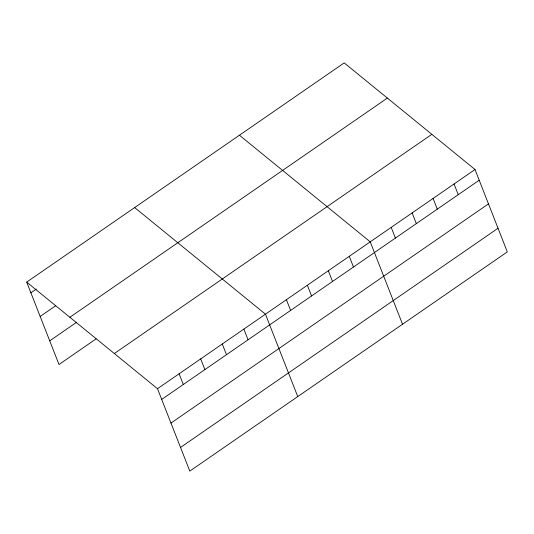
<?xml version="1.0" encoding="UTF-8"?>
<svg xmlns="http://www.w3.org/2000/svg" width="534" height="534" viewBox="0 0 534 534"><rect width="100%" height="100%" fill="white"/><g stroke="black" fill="none" stroke-linecap="round" stroke-linejoin="round"><path stroke-width="0.8" d="M26.7 282.099L344.203 62.892L475.006 169.505L507.3 251.901L189.797 471.108L157.503 388.705L26.7 282.099L58.994 364.495L96.1 338.876M30.899 292.812L36.299 289.081M40.17 316.468L55.69 305.755M69.867 317.276L387.37 98.076M49.722 340.839L76.709 322.209M114.336 353.521L431.846 134.321M157.503 388.705L475.006 169.505M161.702 399.419L479.205 180.218M170.973 423.075L488.476 203.875M180.525 447.452L498.028 228.245M239.432 135.229L370.229 241.842L402.523 324.238M134.655 207.566L265.451 314.179L297.745 396.575M454.054 183.97L458.252 194.683M433.094 198.441L437.293 209.154M412.141 212.906L416.34 223.619M391.188 227.371L395.387 238.084M349.276 256.307L353.475 267.02M328.323 270.778L332.522 281.491M307.364 285.243L311.562 295.956M286.411 299.707L290.609 310.421M243.864 329.084L248.063 339.798M222.271 343.989L226.469 354.703M200.684 358.895L204.882 369.608M179.09 373.8L183.289 384.513"/></g></svg>
